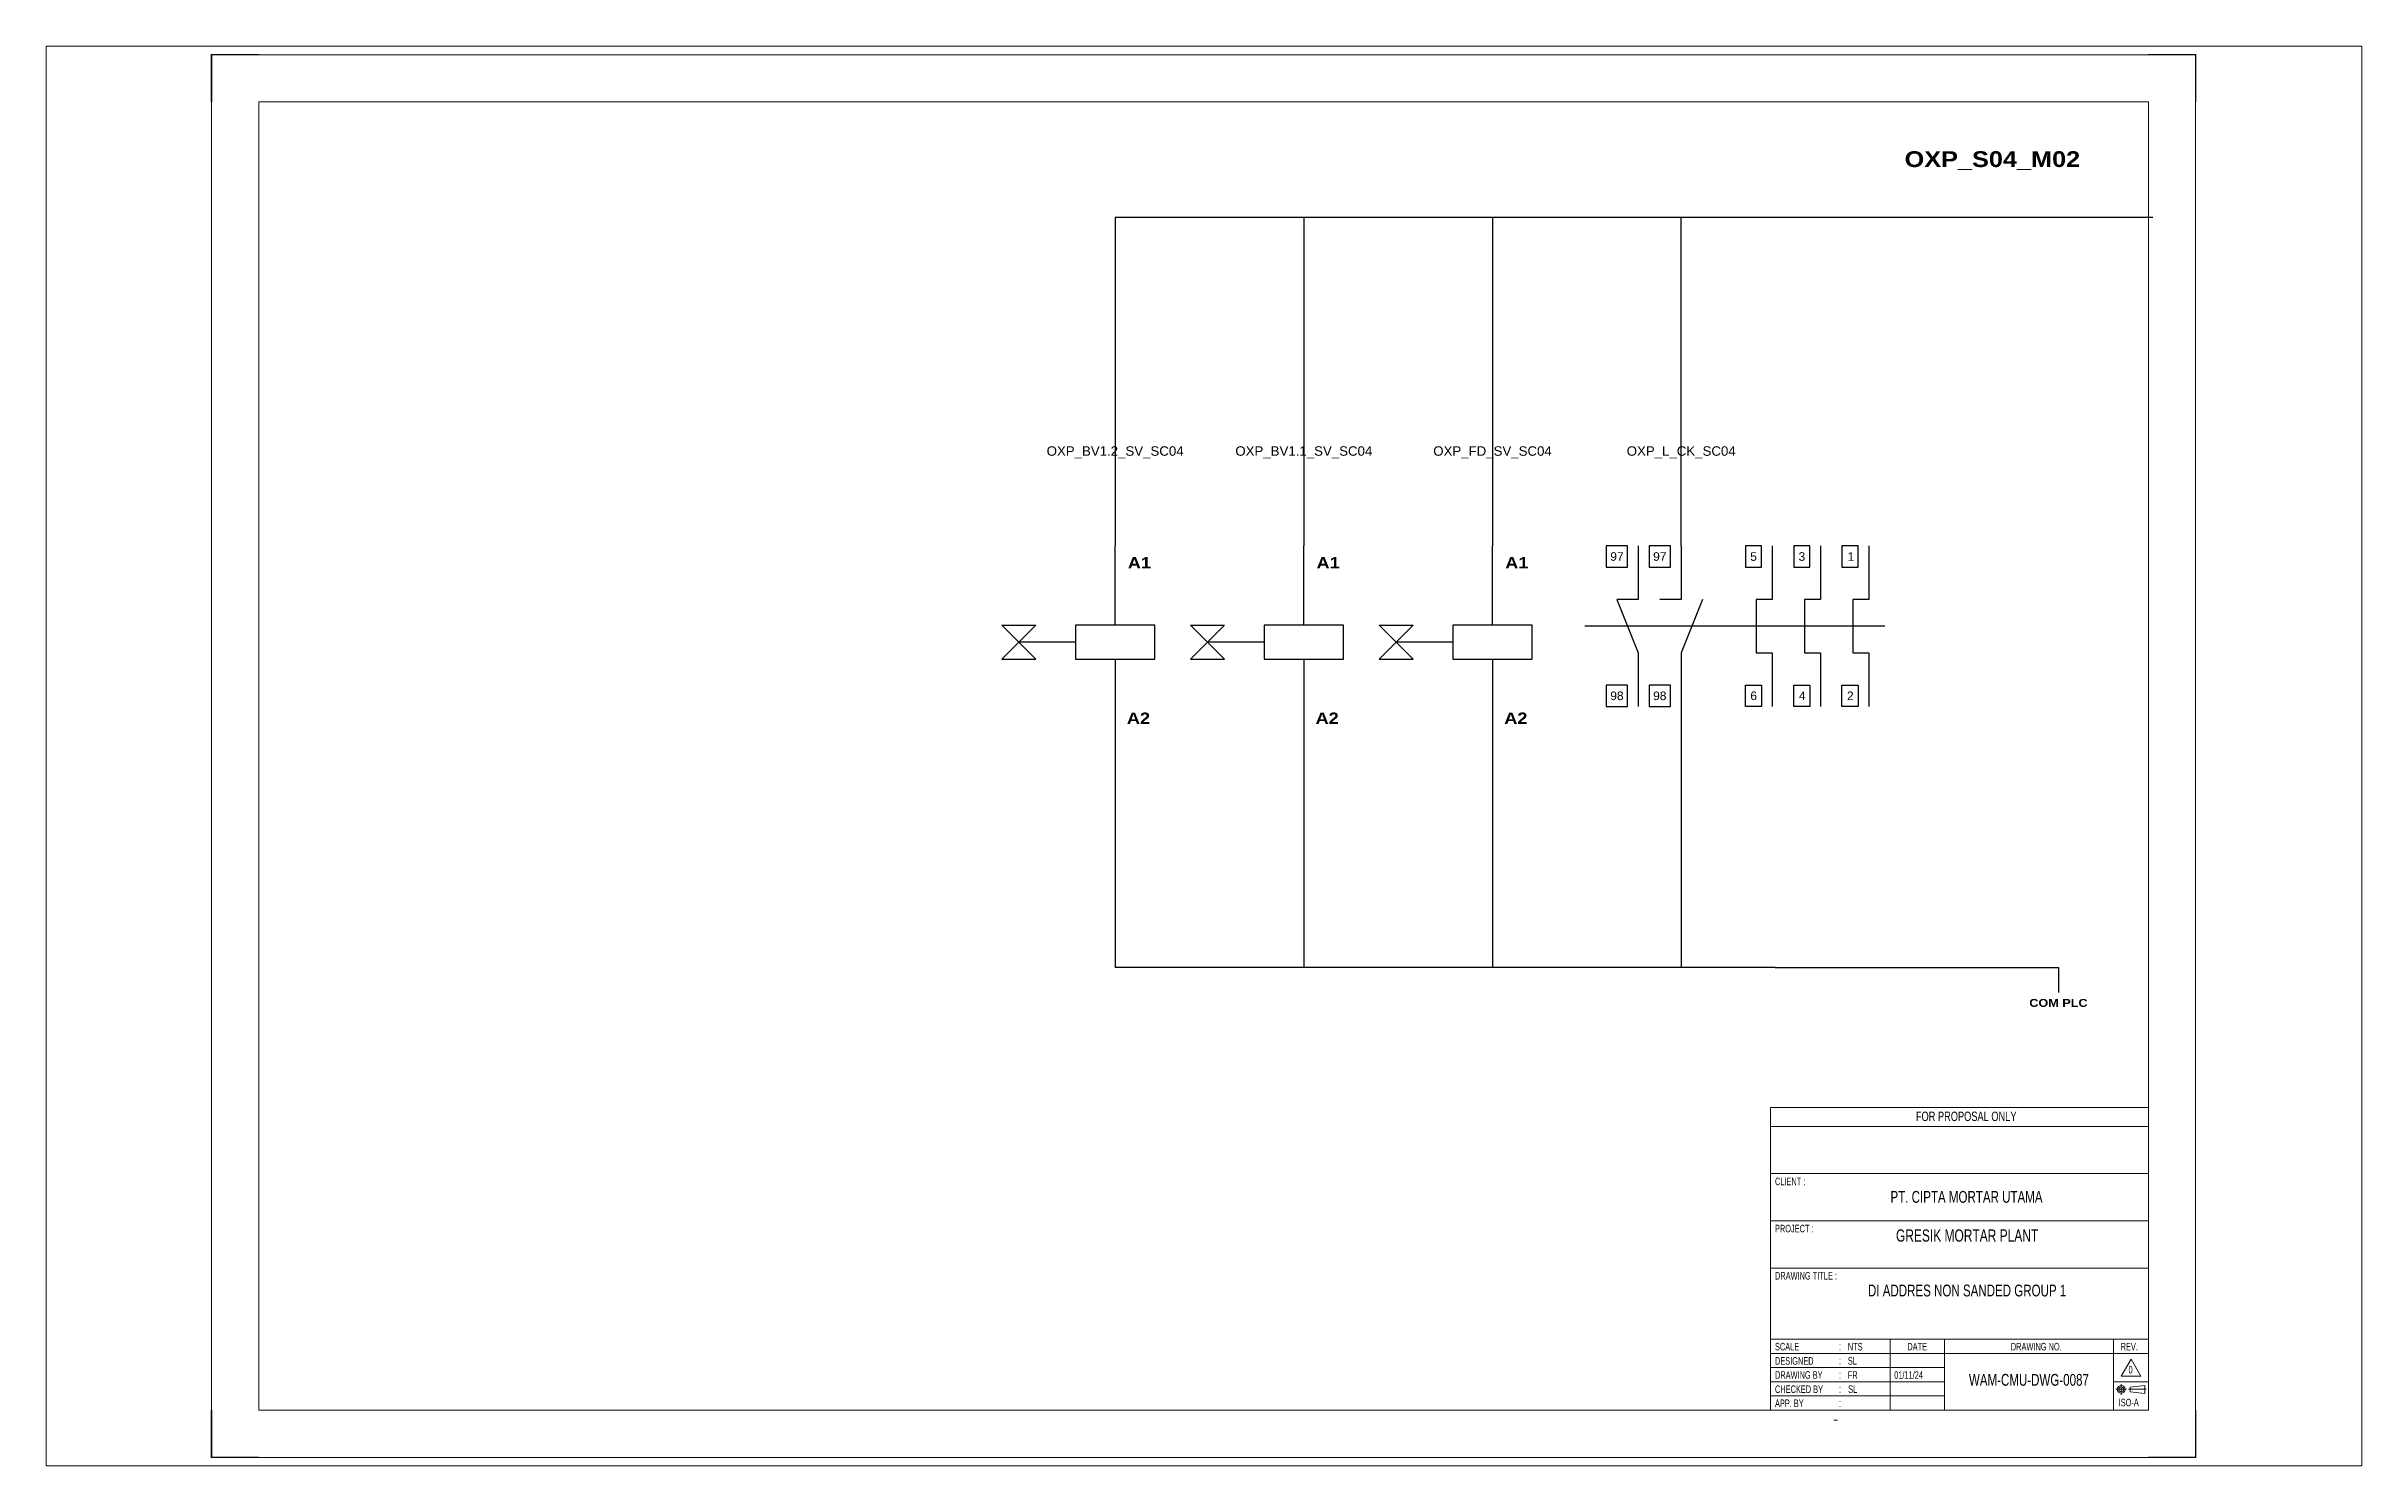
# Paper-space layout 'OXP_S04_M02' of a CAD drawing. Header units: centimetres. Extents: x 0 to 287, y 0 to 176.
# The model-space entities are those that its viewports show. They can reach past a viewport. Long polylines and large blocks are cut down to what shows.
import ezdxf
from ezdxf.enums import TextEntityAlignment as Align

# ---------------------------------------------------------------- set-up
doc = ezdxf.new("R2010")
doc.units = ezdxf.units.CM
doc.header["$MEASUREMENT"] = 0
doc.linetypes.add('CENTER', pattern=[2, 1.25, -0.25, 0.25, -0.25])
for name, color, linetype in [('1', 7, 'Continuous'), ('Etiket-Line-L', 7, 'Continuous'), ('EtIket-Line-S', 2, 'Continuous'), ('Etiket-Text-List0', 2, 'Continuous'), ('Etiket-Text-List1', 3, 'Continuous'), ('Etiket-Text-List2', 1, 'Continuous')]:
    doc.layers.add(name, color=color, linetype=linetype)
for name, color, linetype, lineweight in [('Center_line', 2, 'CENTER', 5), ('Etiket', 7, 'Continuous', 5), ('Object', 4, 'Continuous', 25)]:
    doc.layers.add(name, color=color, linetype=linetype, lineweight=lineweight)
doc.styles.add('Bold', font='ariblk.ttf', dxfattribs={"height": 25.4})
doc.styles.add('DIM', font='romans', dxfattribs={"height": 6.096})
doc.styles.get("Standard").update_dxf_attribs({"font": 'arial.ttf'})

# ---------------------------------------------------------------- blocks, each defined once
blk = doc.blocks.new('x5 Out Line')
at = {"const_width": 0.3}
for points in [[(9.65, 286.71), (0, 286.71), (0, 277.06)], [(405.45, 277.06), (405.45, 286.71), (395.8, 286.71)], [(0, 9.65), (0, 0), (9.65, 0)], [(405.45, 9.65), (405.45, 0), (395.8, 0)]]:
    blk.add_lwpolyline(points, dxfattribs=at)
at = {"lineweight": 15}
blk.add_lwpolyline([(395.8, 9.65), (395.8, 277.06), (9.65, 277.06), (9.65, 9.65)], close=True, dxfattribs=at)
at = {"layer": 'EtIket-Line-S', "lineweight": 9, "ltscale": 0.5}
blk.add_lwpolyline([(0, 0), (405.45, 0), (405.45, 286.71), (0, 286.71)], close=True, dxfattribs=at)
blk = doc.blocks.new('A$C6CDB76E5')
at = {"lineweight": 15}
for p, q in [((-196.2, 0), (-196.2, 157.1)), ((-196.2, 157.1), (0, 157.1)), ((0, 0), (0, 157.1)), ((-196.2, 147.3), (0, 147.3)), ((-196.2, 122.8), (0, 122.8)), ((-196.2, 98.2), (0, 98.2)), ((-196.2, 73.7), (0, 73.7)), ((-196.2, 36.8), (0, 36.8)), ((-134, 0), (-134, 36.8)), ((-105.9, 0), (-105.9, 36.8)), ((-18.1, 0), (-18.1, 36.8)), ((-196.2, 29.4), (0, 29.4)), ((-196.2, 22.1), (-105.9, 22.1)), ((-196.2, 14.7), (-105.9, 14.7)), ((-18.1, 14.7), (0, 14.7)), ((-196.2, 7.4), (-105.9, 7.4))]:
    blk.add_line(p, q, dxfattribs=at)
at = {"layer": 'Center_line', "lineweight": 13}
for p, q in [((-14.1, 13.5), (-14.1, 8)), ((-16.9, 10.8), (-11.3, 10.8)), ((-10.3, 10.8), (-1.2, 10.8))]:
    blk.add_line(p, q, dxfattribs=at)
at = {"layer": 'Etiket-Line-L', "lineweight": 15}
for p, q in [((0, 0), (0, 122.6)), ((-196.2, 0), (0, 0))]:
    blk.add_line(p, q, dxfattribs=at)
blk.add_lwpolyline([(-9, 26.4), (-4, 17.7), (-14.1, 17.7)], close=True, dxfattribs=at)
at = {"layer": 'Object', "lineweight": 15}
blk.add_lwpolyline([(-9.5, 9.5), (-1.9, 8.7), (-1.9, 12.8), (-9.5, 12)], close=True, dxfattribs=at)
for radius in [2.03, 1.27]:
    blk.add_circle((-14.1, 10.8), radius, dxfattribs=at)
at = {"layer": '1', "color": 3, "lineweight": 9, "width": 0.7}
blk.add_text('ISO-A', height=3.91, dxfattribs=at).set_placement((-15.4, 2))
at = {"layer": 'Etiket-Text-List0', "lineweight": 13, "width": 0.7}
for s, height, p in [('CLIENT :', 3.92, (-193.8, 116.8)), ('PROJECT :', 3.92, (-193.8, 92.3)), ('DRAWING TITLE :', 3.923, (-193.8, 67.8)), ('SCALE', 3.92, (-193.8, 31)), ('DESIGNED', 3.92, (-193.8, 23.6)), (':', 4.17, (-160.6, 31)), (':', 4.17, (-160.6, 23.6)), ('DATE', 3.92, (-125.1, 31)), ('DRAWING NO.', 3.923, (-71.4, 31)), ('REV.', 3.92, (-14.4, 31)), ('CHECKED BY ', 3.923, (-193.8, 8.9)), ('DRAWING BY', 3.92, (-193.8, 16.3)), (':', 4.17, (-160.6, 16.3)), (':', 4.17, (-160.6, 8.9)), ('APP. BY ', 3.92, (-193.8, 1.6)), (':', 4.17, (-160.6, 1.6))]:
    blk.add_text(s, height=height, dxfattribs=at).set_placement(p)
at = {"layer": 'Etiket-Text-List1', "lineweight": 9, "width": 0.7}
for tag, p in [('1:XXXX', (-156, 31)), ('EN', (-156, 23.6)), ('DD/MM/YY', (-131.3, 23.6)), ('EN', (-156, 16.3)), ('EN', (-155.8, 8.9)), ('DD/MM/YY', (-131.3, 16.3)), ('DD/MM/YY', (-131.3, 8.9)), ('1', (-10.3, 19.1)), ('EN', (-155.7, 1.6)), ('DD/MM/YY', (-131.3, 1.6))]:
    blk.add_attdef(tag, p, '', height=3.92, dxfattribs=at)
at = {"layer": 'Etiket-Text-List2', "lineweight": 13, "width": 0.7}
for tag, height, p in [('FOR FABRICATION', 4.9, (-94.6, 150.1)), ('CLIENT_NAME', 6.13, (-94.1, 107.7)), ('PROJECT_1', 4.9, (-94.1, 87.5)), ('PROJECT_2', 4.9, (-94.1, 79.2)), ('DRAWING_TITLE1', 6.13, (-94.1, 59)), ('DRAWING_TITLE2', 6.13, (-94.1, 49.9)), ('DRAWING_TITLE3', 6.13, (-94.1, 40.1)), ('LDP-X-XXX-AR-01', 6.13, (-62, 12.7))]:
    blk.add_attdef(tag, text='', height=height, dxfattribs=at).set_placement(p, align=Align.CENTER)

msp = doc.modelspace()

# ---------------------------------------------------------------- linework, layer by layer
at = {"color": 146, "ltscale": 50, "true_color": 0x105689}
for p, q in [((-3769.1, 25900), (-3769.1, 24861.4)), ((-3470.6, 25900), (-3769.1, 25900)), ((-2873.6, 25900), (-3470.6, 25900)), ((-3172.1, 25900), (-3172.1, 24861.4)), ((-2276.6, 25900), (-2873.6, 25900)), ((-2575.1, 25900), (-2575.1, 24861.4)), ((-1679.6, 25900), (-2276.6, 25900)), ((-1978.1, 24861.4), (-1978.1, 25900)), ((-1082.6, 25900), (-1679.6, 25900)), ((-485.6, 25900), (-1082.6, 25900)), ((-1978.1, 24352.7), (-1978.1, 23527.2)), ((-3769.1, 24251.2), (-3769.1, 23527.2)), ((-3172.1, 24251.2), (-3172.1, 23527.2)), ((-2575.1, 24259), (-2575.1, 23527.2)), ((-2875.6, 23527.2), (-3769.1, 23527.2)), ((-1680.6, 23527.2), (-2875.6, 23527.2)), ((-2875.6, 23527.2), (-2875.6, 23527.2)), ((-1680.6, 23527.2), (-784.1, 23527.2)), ((-784.1, 23527.2), (-784.1, 23447.2))]:
    msp.add_line(p, q, dxfattribs=at)
at = {"ltscale": 50}
for p, q in [((-3769.1, 24610.1), (-3769.1, 24861.4)), ((-3172.1, 24610.1), (-3172.1, 24861.4)), ((-2575.1, 24610.1), (-2575.1, 24861.4)), ((-2113.8, 24861.4), (-2113.8, 24691.8)), ((-1978.1, 24861.4), (-1978.1, 24691.8)), ((-3894.8, 24556.3), (-4074.3, 24556.3)), ((-3297.8, 24556.3), (-3477.3, 24556.3)), ((-2700.8, 24556.3), (-2880.3, 24556.3)), ((-1333.7, 24607), (-2283.4, 24607)), ((-3769.1, 24502.4), (-3769.1, 24251.2)), ((-3172.1, 24502.4), (-3172.1, 24251.2)), ((-2575.1, 24502.4), (-2575.1, 24251.2)), ((-2113.8, 24522.2), (-2113.8, 24352.7)), ((-1978.1, 24522.2), (-1978.1, 24352.7))]:
    msp.add_line(p, q, dxfattribs=at)
for points in [[(-2147.7, 24861.4), (-2215.5, 24861.4), (-2215.5, 24793.6), (-2147.7, 24793.6)], [(-2012, 24861.4), (-2079.9, 24861.4), (-2079.9, 24793.6), (-2012, 24793.6)], [(-1723.7, 24861.4), (-1774.6, 24861.4), (-1774.6, 24793.6), (-1723.7, 24793.6)], [(-1571.1, 24861.4), (-1622, 24861.4), (-1622, 24793.6), (-1571.1, 24793.6)], [(-1418.5, 24861.4), (-1469.4, 24861.4), (-1469.4, 24793.6), (-1418.5, 24793.6)], [(-4074.3, 24556.3), (-4128.1, 24610.1), (-4020.4, 24610.1)], [(-4074.3, 24556.3), (-4128.1, 24502.4), (-4020.4, 24502.4)], [(-3643.5, 24610.1), (-3894.8, 24610.1), (-3894.8, 24502.4), (-3643.5, 24502.4)], [(-3477.3, 24556.3), (-3531.1, 24610.1), (-3423.4, 24610.1)], [(-3477.3, 24556.3), (-3531.1, 24502.4), (-3423.4, 24502.4)], [(-3046.5, 24610.1), (-3297.8, 24610.1), (-3297.8, 24502.4), (-3046.5, 24502.4)], [(-2880.3, 24556.3), (-2934.1, 24610.1), (-2826.4, 24610.1)], [(-2880.3, 24556.3), (-2934.1, 24502.4), (-2826.4, 24502.4)], [(-2449.5, 24610.1), (-2700.8, 24610.1), (-2700.8, 24502.4), (-2449.5, 24502.4)], [(-2147.7, 24420.5), (-2215.5, 24420.5), (-2215.5, 24352.7), (-2147.7, 24352.7)], [(-2012, 24420.5), (-2079.9, 24420.5), (-2079.9, 24352.7), (-2012, 24352.7)], [(-1723.7, 24352.7), (-1774.6, 24352.7), (-1774.6, 24420.5), (-1723.7, 24420.5)], [(-1571.1, 24352.7), (-1622, 24352.7), (-1622, 24420.5), (-1571.1, 24420.5)], [(-1418.5, 24352.7), (-1469.4, 24352.7), (-1469.4, 24420.5), (-1418.5, 24420.5)]]:
    msp.add_lwpolyline(points, close=True, dxfattribs=at)
at = {"color": 1, "ltscale": 50}
for points in [[(-1689.8, 24861.4), (-1689.8, 24691.8), (-1740.7, 24691.8), (-1740.7, 24522.2), (-1689.8, 24522.2), (-1689.8, 24352.7)], [(-1537.2, 24861.4), (-1537.2, 24691.8), (-1588.1, 24691.8), (-1588.1, 24522.2), (-1537.2, 24522.2), (-1537.2, 24352.7)], [(-1384.6, 24861.4), (-1384.6, 24691.8), (-1435.4, 24691.8), (-1435.4, 24522.2), (-1384.6, 24522.2), (-1384.6, 24352.7)]]:
    msp.add_lwpolyline(points, dxfattribs=at)
at = {"ltscale": 50}
for points in [[(-2113.8, 24691.8), (-2181.6, 24691.8), (-2113.8, 24522.2)], [(-1978.1, 24691.8), (-2046, 24691.8)], [(-1910.3, 24691.8), (-1978.1, 24522.2)]]:
    msp.add_lwpolyline(points, dxfattribs=at)

# ---------------------------------------------------------------- block references
at = {"layer": 'Etiket', "lineweight": 0}
ref = msp.add_blockref('A$C6CDB76E5', (-500, 22125.8), dxfattribs=dict(at, xscale=6.095870930054101, yscale=6.095870930054101, zscale=6.095870930054101))
ref.add_attrib('FOR FABRICATION', 'FOR PROPOSAL ONLY', dxfattribs={"layer": 'Etiket-Text-List2', "lineweight": 13, "height": 29.894, "width": 0.7}).set_placement((-1076.4, 23040.7), align=Align.CENTER)
ref.add_attrib('CLIENT_NAME', 'PT. CIPTA MORTAR UTAMA', dxfattribs={"layer": 'Etiket-Text-List2', "lineweight": 13, "height": 37.368, "width": 0.7}).set_placement((-1075.4, 22782.1), align=Align.CENTER)
ref.add_attrib('PROJECT_1', 'GRESIK MORTAR PLANT', dxfattribs={"layer": 'Etiket-Text-List2', "lineweight": 13, "height": 38.709, "width": 0.7}).set_placement((-1073.5, 22659.1), align=Align.CENTER)
ref.add_attrib('DRAWING_TITLE1', 'DI ADDRES NON SANDED GROUP 1', dxfattribs={"layer": 'Etiket-Text-List2', "lineweight": 13, "height": 37.368, "width": 0.7}).set_placement((-1073.5, 22485.7), align=Align.CENTER)
ref.add_attrib('1:XXXX', 'NTS', (-1450.9, 22314.7), dxfattribs={"layer": 'Etiket-Text-List1', "lineweight": 13, "height": 23.92, "width": 0.7})
ref.add_attrib('EN', 'SL', (-1450.9, 22269.9), dxfattribs={"layer": 'Etiket-Text-List1', "lineweight": 13, "height": 23.92, "width": 0.7})
ref.add_attrib('EN', 'FR', (-1450.9, 22225), dxfattribs={"layer": 'Etiket-Text-List1', "lineweight": 13, "height": 23.92, "width": 0.7})
ref.add_attrib('DD/MM/YY', '01/11/24', (-1304.2, 22225), dxfattribs={"layer": 'Etiket-Text-List1', "lineweight": 13, "height": 23.92, "width": 0.7})
ref.add_attrib('EN', 'SL', (-1450, 22180.2), dxfattribs={"layer": 'Etiket-Text-List1', "lineweight": 13, "height": 23.92, "width": 0.7})
ref.add_attrib('LDP-X-XXX-AR-01', 'WAM-CMU-DWG-0087', dxfattribs={"layer": 'Etiket-Text-List2', "lineweight": 15, "height": 37.368, "width": 0.7}).set_placement((-878, 22203), align=Align.CENTER)
ref.add_attrib('1', '0', (-562.8, 22241.9), dxfattribs={"layer": 'Etiket-Text-List1', "lineweight": 13, "height": 23.9, "width": 0.7})
at = {"layer": 'Etiket-Line-L', "lineweight": 0}
ref = msp.add_blockref('x5 Out Line', (-6628.3, 21976.3), dxfattribs=dict(at, xscale=15.48351216233742, yscale=15.48351216233742, zscale=15.48351216233742))
ref.add_attrib('FILE_NAME', '-', (-1498.2, 22084.3), dxfattribs={"layer": 'Etiket-Text-List1', "lineweight": 13, "height": 21.7, "style": 'DIM', "width": 0.7})

# ---------------------------------------------------------------- texts
at = {"ltscale": 500, "style": 'Bold'}
msp.add_text('OXP_S04_M02', height=50, dxfattribs=at).set_placement((-1271.3, 26060.2))
at = {"ltscale": 50}
for s, p in [('OXP_BV1.2_SV_SC04', (-3769.1, 25161.4)), ('OXP_BV1.1_SV_SC04', (-3172.1, 25161.4)), ('OXP_FD_SV_SC04', (-2575.1, 25161.4)), ('OXP_L_CK_SC04', (-1978.1, 25161.4))]:
    msp.add_text(s, height=30, dxfattribs=at).set_placement(p, align=Align.MIDDLE_CENTER)
at = {"ltscale": 500}
for s, height, p in [('97', 27.13, (-2181.5, 24827.5)), ('97', 27.13, (-2045.8, 24827.5)), ('5', 27.1, (-1749.2, 24827.5)), ('3', 27.1, (-1596.4, 24827.5)), ('1', 27.1, (-1441.1, 24827.5)), ('98', 27.13, (-2181.5, 24386.6)), ('98', 27.13, (-2045.9, 24386.6)), ('6', 27.1, (-1748.9, 24386.6)), ('4', 27.1, (-1595.2, 24386.6)), ('2', 27.1, (-1443, 24386.6))]:
    msp.add_text(s, height=height, dxfattribs=at).set_placement(p, align=Align.MIDDLE_CENTER)
at = {"ltscale": 500, "style": 'Bold'}
for p in [(-3655.6, 24825.5), (-3058.6, 24825.5), (-2461.6, 24825.5)]:
    msp.add_text('A1', height=35.9, dxfattribs=at).set_placement(p, align=Align.TOP_RIGHT)
for p in [(-3658.6, 24287.1), (-3061.6, 24287.1), (-2464.6, 24287.1)]:
    msp.add_text('A2', height=35.9, dxfattribs=at).set_placement(p, align=Align.BOTTOM_RIGHT)
at = {"ltscale": 50, "style": 'Bold'}
msp.add_text('COM PLC', height=25, dxfattribs=at).set_placement((-784.6, 23427.2), align=Align.TOP_CENTER)

psp = doc.layouts.new('OXP_S04_M02')

# ---------------------------------------------------------------- viewports
at = {"layer": '0', "ltscale": 50}
psp.add_viewport(center=(143.5, 88), size=(287, 175.9982), view_center_point=(-3487.96, 24196.13), view_height=4492.4575, dxfattribs=at)

doc.saveas('drawing.dxf')
